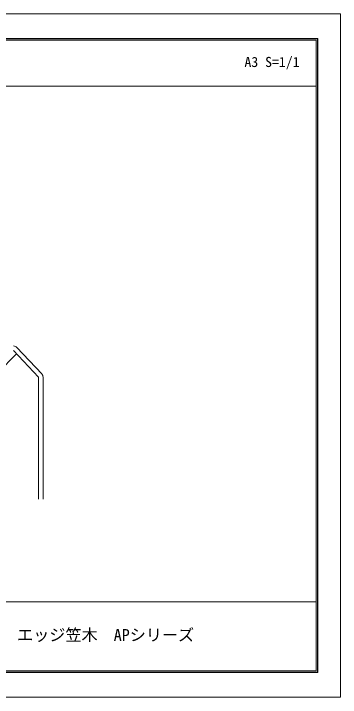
# Model space of a CAD drawing. Units: millimetres, scale not verified. Extents: x -210 to 210, y -148 to 149.
# Drawn here: x 68 to 210, y -148.5 to 148.5 of the extents above; entities that cross this region are included whole.
import ezdxf
from ezdxf.enums import TextEntityAlignment as Align

# ---------------------------------------------------------------- set-up
doc = ezdxf.new("R2010")
doc.units = ezdxf.units.MM
doc.header["$LTSCALE"] = 0.25
for name, color, linetype, lineweight in [('0-0_0', 7, 'Continuous', 9), ('0-1_1-1図枠', 3, 'Continuous', 18), ('0-5_Defpoints', 7, 'Continuous', 9), ('0-9_4-0図', 7, 'Continuous', 18), ('0-F_41_U+FF71_U+FF99_U+FF90', 7, 'Continuous', 18), ('1-3_形状', 5, 'Continuous', 18)]:
    doc.layers.add(name, color=color, linetype=linetype, lineweight=lineweight)
doc.layers.add('0-2_1-2図名', color=7, linetype='Continuous')
doc.layers.add('0-4_1-4文字', color=7, linetype='Continuous')
doc.styles.add('ＭＳ ゴシック', font='')
doc.styles.get('ＭＳ ゴシック').set_extended_font_data('MS Gothic')

msp = doc.modelspace()

# ---------------------------------------------------------------- linework, layer by layer
at = {"layer": '0-0_0', "lineweight": 18}
msp.add_line((67.8504, 2.1643), (78.7328, -9.3839), dxfattribs=at)
at = {"layer": '0-1_1-1図枠'}
for p, q in [((-200.0025, 137.502), (199.9975, 137.502)), ((-199.5025, 137.002), (199.4975, 137.002)), ((199.4975, 137.002), (199.4975, -136.998)), ((199.9975, 137.502), (199.9975, -137.498)), ((-199.5025, 117.002), (199.4975, 117.002)), ((-199.5025, -106.998), (199.4975, -106.998)), ((-200.0025, -137.498), (199.9975, -137.498)), ((-199.5025, -136.998), (199.4975, -136.998))]:
    msp.add_line(p, q, dxfattribs=at)
at = {"layer": '0-5_Defpoints'}
for p, q in [((-200.2025, 137.702), (200.1975, 137.702)), ((-200.2025, 137.702), (200.1975, 137.702)), ((200.1975, 137.702), (200.1975, -137.698)), ((200.1975, 137.702), (200.1975, -137.698)), ((-200.2025, -137.698), (200.1975, -137.698)), ((-200.2025, -137.698), (200.1975, -137.698))]:
    msp.add_line(p, q, dxfattribs=at)
msp.add_lwpolyline([(-210.0025, -148.498), (-210.0025, 148.502), (209.9975, 148.502), (209.9975, -148.498)], close=True, dxfattribs=at)
at = {"layer": '0-9_4-0図'}
msp.add_line((78.7328, -9.3839), (78.7328, -62.3657), dxfattribs=at)
at = {"layer": '0-F_41_U+FF71_U+FF99_U+FF90'}
msp.add_line((69.2169, 0.7142), (6.137, -62.3657), dxfattribs=at)
at = {"layer": '1-3_形状'}
for p, q in [((69.3059, 3.5359), (80.1883, -8.0122)), ((80.7328, -9.3839), (80.7328, -62.3657))]:
    msp.add_line(p, q, dxfattribs=at)
for centre, start, end in [((67.8504, 2.1643), 43.3, 86.6), ((78.7328, -9.3839), 0, 43.3)]:
    msp.add_arc(centre, 2, start, end, dxfattribs=at)

# ---------------------------------------------------------------- texts
at = {"layer": '0-2_1-2図名', "style": 'ＭＳ ゴシック'}
msp.add_text('エッジ笠木\u3000APシリーズ', height=5.132, dxfattribs=at).set_placement((69.4671, -125.498), align=Align.BOTTOM_LEFT)
at = {"layer": '0-4_1-4文字', "style": 'ＭＳ ゴシック'}
msp.add_text('A3 S=1/1', height=4.399, dxfattribs=at).set_placement((168.3097, 124.002), align=Align.BOTTOM_LEFT)

doc.saveas('drawing.dxf')
